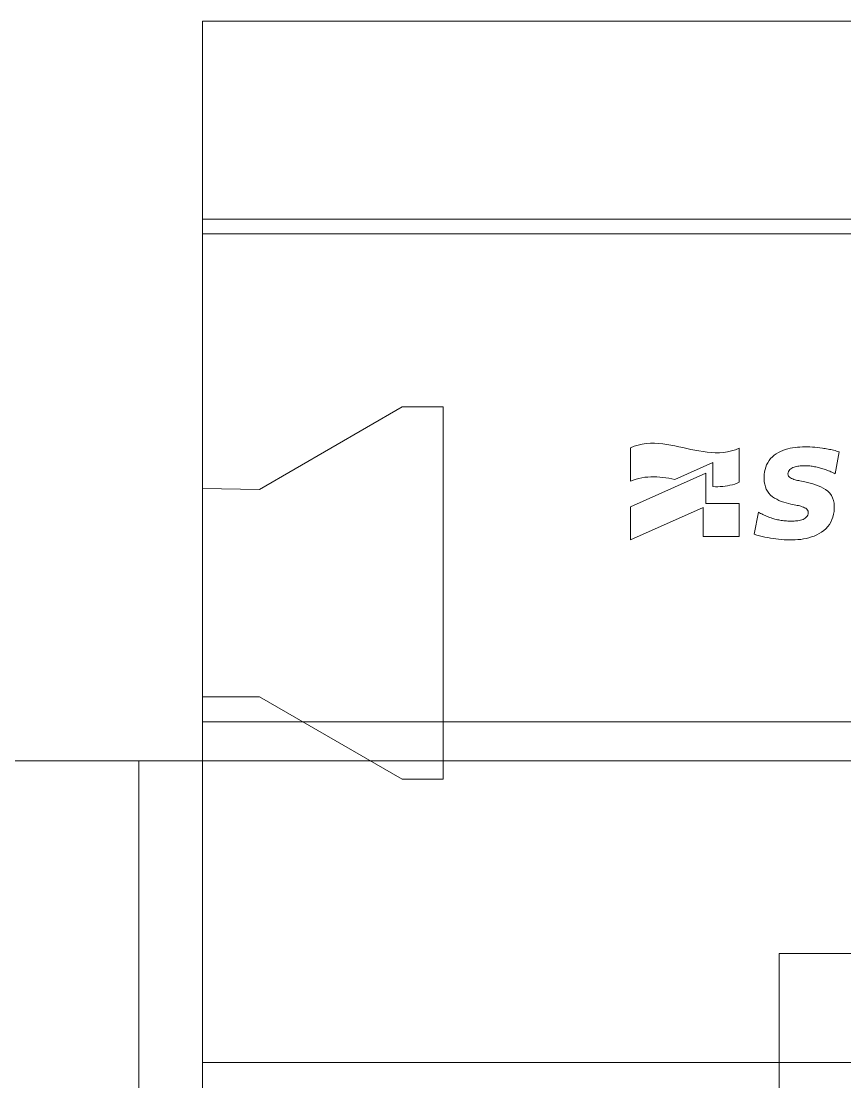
# Model space of a CAD drawing. Header units: millimetres. Extents: x 37984 to 70752, y 14140 to 37584.
# Drawn here: x 39581.53 to 39589.23, y 28303.4 to 28313.32 of the extents above; entities that cross this region are included whole.
import ezdxf

# ---------------------------------------------------------------- set-up
doc = ezdxf.new("R2010")
doc.units = ezdxf.units.MM
doc.set_wipeout_variables(frame=1)
doc.layers.add('000-PI-Oprema', color=30, linetype='Continuous', lineweight=5)

# ---------------------------------------------------------------- blocks, each defined once
blk = doc.blocks.new('TE-18-2 - 48290501')
blk.add_wipeout([(46994.7514, 28609.6596), (47001.6641, 28609.6596), (47001.6641, 28635.0266), (47015.6641, 28635.0266), (47015.6641, 28609.6596), (47022.5767, 28609.6596), (47022.5767, 28595.4553), (47015.6641, 28595.4553), (47015.6641, 28592.1627), (47001.6641, 28592.1627), (47001.6641, 28595.4553), (46994.7514, 28595.4553)]).dxf.layer = '000-PI-Oprema'
at = {"layer": '000-PI-Oprema'}
for p, q in [((47003.4641, 28610.9856), (47003.4641, 28600.8453)), ((46994.7514, 28609.6596), (46994.7514, 28595.4553)), ((46996.6006, 28595.4553), (46996.6006, 28609.6596)), ((46996.7385, 28595.4553), (46996.7385, 28609.6596)), ((47001.3004, 28595.4553), (47001.3004, 28609.6596)), ((47001.6641, 28609.6596), (47001.6641, 28595.4553)), ((47004.4853, 28595.4553), (47004.4853, 28609.6596)), ((46998.772, 28601.3938), (46998.7757, 28601.4068)), ((46998.7757, 28601.4068), (46998.7757, 28601.4068)), ((46998.7757, 28601.4068), (46998.7757, 28601.4068)), ((46998.7757, 28601.4068), (46998.7757, 28601.4068)), ((46998.7757, 28601.4068), (46998.7757, 28601.4068)), ((46998.7757, 28601.4068), (46998.7757, 28601.4068)), ((46998.7757, 28601.4068), (46998.7757, 28601.4068)), ((46998.7757, 28601.4068), (46998.7757, 28601.4068)), ((46998.9813, 28601.3694), (46998.7757, 28601.4068)), ((46998.7505, 28601.3017), (46998.7531, 28601.3148)), ((46998.7531, 28601.3148), (46998.7558, 28601.328)), ((46998.7558, 28601.328), (46998.7588, 28601.3412)), ((46998.7558, 28601.328), (46998.7558, 28601.328)), ((46998.7558, 28601.328), (46998.7558, 28601.328)), ((46998.7558, 28601.328), (46998.7558, 28601.328)), ((46998.7558, 28601.328), (46998.7558, 28601.328)), ((46998.7558, 28601.328), (46998.7558, 28601.328)), ((46998.7558, 28601.328), (46998.7558, 28601.328)), ((46998.7588, 28601.3412), (46998.7619, 28601.3544)), ((46998.7619, 28601.3544), (46998.7651, 28601.3676)), ((46998.7651, 28601.3676), (46998.7685, 28601.3807)), ((46998.7685, 28601.3807), (46998.772, 28601.3938)), ((46998.9491, 28601.2965), (46998.9533, 28601.3071)), ((46998.9533, 28601.3071), (46998.9576, 28601.3176)), ((46998.9576, 28601.3176), (46998.962, 28601.3281)), ((46998.962, 28601.3281), (46998.9666, 28601.3386)), ((46998.9666, 28601.3386), (46998.9714, 28601.3489)), ((46998.9714, 28601.3489), (46998.9763, 28601.3592)), ((46998.9763, 28601.3592), (46998.9813, 28601.3694)), ((46998.9813, 28601.3694), (46998.9813, 28601.3694)), ((46998.9813, 28601.3694), (46998.9813, 28601.3694)), ((46998.9813, 28601.3694), (46998.9813, 28601.3694)), ((46998.9813, 28601.3694), (46998.9813, 28601.3694)), ((46998.9813, 28601.3694), (46998.9813, 28601.3694)), ((46998.9813, 28601.3694), (46998.9813, 28601.3694)), ((46998.9813, 28601.3694), (46998.9813, 28601.3694)), ((46999.1635, 28601.3176), (46999.1449, 28601.2994)), ((46999.1845, 28601.3327), (46999.1635, 28601.3176)), ((46999.2076, 28601.3445), (46999.1845, 28601.3327)), ((46999.2321, 28601.3529), (46999.2076, 28601.3445)), ((46999.2574, 28601.3579), (46999.2321, 28601.3529)), ((46999.2832, 28601.3601), (46999.2574, 28601.3579)), ((46999.309, 28601.36), (46999.2832, 28601.3601)), ((46999.3347, 28601.358), (46999.309, 28601.36)), ((46999.3603, 28601.3538), (46999.3347, 28601.358)), ((46999.3853, 28601.3475), (46999.3603, 28601.3538)), ((46999.4096, 28601.3388), (46999.3853, 28601.3475)), ((46999.4328, 28601.3277), (46999.4096, 28601.3388)), ((46999.4549, 28601.3142), (46999.4328, 28601.3277)), ((46999.4755, 28601.2986), (46999.4549, 28601.3142)), ((46998.7357, 28601.2025), (46998.7384, 28601.2256)), ((46998.7384, 28601.2256), (46998.7416, 28601.2487)), ((46998.7416, 28601.2487), (46998.7435, 28601.262)), ((46998.7416, 28601.2487), (46998.7416, 28601.2487)), ((46998.7416, 28601.2487), (46998.7416, 28601.2487)), ((46998.7416, 28601.2487), (46998.7416, 28601.2487)), ((46998.7416, 28601.2487), (46998.7416, 28601.2487)), ((46998.7416, 28601.2487), (46998.7416, 28601.2487)), ((46998.7416, 28601.2487), (46998.7416, 28601.2487)), ((46998.7416, 28601.2487), (46998.7416, 28601.2487)), ((46998.7435, 28601.262), (46998.7457, 28601.2752)), ((46998.7457, 28601.2752), (46998.748, 28601.2885)), ((46998.748, 28601.2885), (46998.7505, 28601.3017)), ((46998.9194, 28601.1988), (46998.922, 28601.2099)), ((46998.922, 28601.2099), (46998.9248, 28601.2209)), ((46998.9248, 28601.2209), (46998.9278, 28601.2319)), ((46998.9278, 28601.2319), (46998.9309, 28601.2428)), ((46998.9309, 28601.2428), (46998.9342, 28601.2537)), ((46998.9342, 28601.2537), (46998.9377, 28601.2645)), ((46998.9377, 28601.2645), (46998.9414, 28601.2752)), ((46998.9414, 28601.2752), (46998.9452, 28601.2858)), ((46998.9452, 28601.2858), (46998.9491, 28601.2965)), ((46999.0935, 28601.2096), (46999.0844, 28601.1852)), ((46999.1038, 28601.2336), (46999.0935, 28601.2096)), ((46999.1155, 28601.2568), (46999.1038, 28601.2336)), ((46999.1291, 28601.2789), (46999.1155, 28601.2568)), ((46999.1449, 28601.2994), (46999.1291, 28601.2789)), ((46999.4943, 28601.281), (46999.4755, 28601.2986)), ((46999.5115, 28601.2616), (46999.4943, 28601.281)), ((46999.527, 28601.2407), (46999.5115, 28601.2616)), ((46999.5408, 28601.2188), (46999.527, 28601.2407)), ((46999.5527, 28601.1959), (46999.5408, 28601.2188)), ((46998.7298, 28601.0862), (46998.7299, 28601.1095)), ((46998.7299, 28601.1095), (46998.7306, 28601.1328)), ((46998.7306, 28601.1328), (46998.7318, 28601.1561)), ((46998.7318, 28601.1561), (46998.7335, 28601.1793)), ((46998.7335, 28601.1793), (46998.7357, 28601.2025)), ((46998.9061, 28601.0977), (46998.9067, 28601.1091)), ((46998.9067, 28601.1091), (46998.9074, 28601.1204)), ((46998.9074, 28601.1204), (46998.9084, 28601.1317)), ((46998.9084, 28601.1317), (46998.9097, 28601.1429)), ((46998.9097, 28601.1429), (46998.9112, 28601.1542)), ((46998.9112, 28601.1542), (46998.9129, 28601.1654)), ((46998.9129, 28601.1654), (46998.9149, 28601.1766)), ((46998.9149, 28601.1766), (46998.9171, 28601.1877)), ((46998.9171, 28601.1877), (46998.9194, 28601.1988)), ((46999.0626, 28601.1102), (46999.0567, 28601.0848)), ((46999.0691, 28601.1354), (46999.0626, 28601.1102)), ((46999.0763, 28601.1605), (46999.0691, 28601.1354)), ((46999.0844, 28601.1852), (46999.0763, 28601.1605)), ((46999.3115, 28601.103), (46999.321, 28601.1104)), ((46999.321, 28601.1104), (46999.3322, 28601.115)), ((46999.3322, 28601.115), (46999.3443, 28601.1167)), ((46999.3443, 28601.1167), (46999.3564, 28601.1157)), ((46999.3564, 28601.1157), (46999.368, 28601.1124)), ((46999.368, 28601.1124), (46999.3787, 28601.1067)), ((46999.5631, 28601.1723), (46999.5527, 28601.1959)), ((46999.5719, 28601.1479), (46999.5631, 28601.1723)), ((46999.5793, 28601.123), (46999.5719, 28601.1479)), ((46999.5854, 28601.0979), (46999.5793, 28601.123)), ((46998.7303, 28601.0629), (46998.7298, 28601.0862)), ((46998.7314, 28601.0397), (46998.7303, 28601.0629)), ((46998.7332, 28601.0165), (46998.7314, 28601.0397)), ((46998.7357, 28600.9933), (46998.7332, 28601.0165)), ((46998.9058, 28601.0863), (46998.9061, 28601.0977)), ((46998.9058, 28601.0749), (46998.9058, 28601.0863)), ((46998.9061, 28601.0634), (46998.9058, 28601.0749)), ((46998.9066, 28601.052), (46998.9061, 28601.0634)), ((46998.9076, 28601.0406), (46998.9066, 28601.052)), ((46998.909, 28601.0293), (46998.9076, 28601.0406)), ((46998.9108, 28601.0181), (46998.909, 28601.0293)), ((46998.913, 28601.0069), (46998.9108, 28601.0181)), ((46999.0427, 28601.0164), (46999.0399, 28601.0052)), ((46999.0453, 28601.0276), (46999.0427, 28601.0164)), ((46999.0478, 28601.0389), (46999.0453, 28601.0276)), ((46999.0567, 28601.0848), (46999.0478, 28601.0389)), ((46999.0478, 28601.0389), (46999.0478, 28601.0389)), ((46999.0478, 28601.0389), (46999.0478, 28601.0389)), ((46999.0478, 28601.0389), (46999.0478, 28601.0389)), ((46999.0478, 28601.0389), (46999.0478, 28601.0389)), ((46999.0478, 28601.0389), (46999.0478, 28601.0389)), ((46999.0478, 28601.0389), (46999.0478, 28601.0389)), ((46999.0478, 28601.0389), (46999.0478, 28601.0389)), ((46999.0567, 28601.0848), (46999.0567, 28601.0848)), ((46999.0567, 28601.0848), (46999.0567, 28601.0848)), ((46999.0567, 28601.0848), (46999.0567, 28601.0848)), ((46999.0567, 28601.0848), (46999.0567, 28601.0848)), ((46999.0567, 28601.0848), (46999.0567, 28601.0848)), ((46999.0567, 28601.0848), (46999.0567, 28601.0848)), ((46999.0567, 28601.0848), (46999.0567, 28601.0848)), ((46999.2736, 28601.0011), (46999.2763, 28601.013)), ((46999.2763, 28601.013), (46999.279, 28601.0249)), ((46999.279, 28601.0249), (46999.282, 28601.0368)), ((46999.282, 28601.0368), (46999.2853, 28601.0485)), ((46999.2853, 28601.0485), (46999.289, 28601.0601)), ((46999.289, 28601.0601), (46999.2931, 28601.0716)), ((46999.2931, 28601.0716), (46999.298, 28601.0829)), ((46999.298, 28601.0829), (46999.3039, 28601.0935)), ((46999.3039, 28601.0935), (46999.3115, 28601.103)), ((46999.3787, 28601.1067), (46999.3881, 28601.0989)), ((46999.3881, 28601.0989), (46999.3959, 28601.0896)), ((46999.3959, 28601.0896), (46999.4023, 28601.0792)), ((46999.4023, 28601.0792), (46999.4075, 28601.0681)), ((46999.4075, 28601.0681), (46999.4116, 28601.0567)), ((46999.4116, 28601.0567), (46999.415, 28601.045)), ((46999.415, 28601.045), (46999.4176, 28601.0332)), ((46999.4176, 28601.0332), (46999.4197, 28601.0211)), ((46999.4197, 28601.0211), (46999.4212, 28601.0091)), ((46999.4212, 28601.0091), (46999.4223, 28600.9971)), ((46999.5903, 28601.0725), (46999.5854, 28601.0979)), ((46999.594, 28601.0468), (46999.5903, 28601.0725)), ((46999.5967, 28601.0209), (46999.594, 28601.0468)), ((46999.5985, 28600.995), (46999.5967, 28601.0209)), ((46998.7391, 28600.9703), (46998.7357, 28600.9933)), ((46998.7434, 28600.9473), (46998.7391, 28600.9703)), ((46998.7488, 28600.9247), (46998.7434, 28600.9473)), ((46998.7553, 28600.9024), (46998.7488, 28600.9247)), ((46998.9158, 28600.9959), (46998.913, 28601.0069)), ((46998.9193, 28600.9849), (46998.9158, 28600.9959)), ((46998.9235, 28600.9742), (46998.9193, 28600.9849)), ((46998.9286, 28600.9639), (46998.9235, 28600.9742)), ((46998.9348, 28600.9543), (46998.9286, 28600.9639)), ((46998.9422, 28600.9455), (46998.9348, 28600.9543)), ((46998.9509, 28600.938), (46998.9422, 28600.9455)), ((46998.9609, 28600.9324), (46998.9509, 28600.938)), ((46998.9718, 28600.9289), (46998.9609, 28600.9324)), ((46998.9832, 28600.9276), (46998.9718, 28600.9289)), ((46998.9946, 28600.9291), (46998.9832, 28600.9276)), ((46999.005, 28600.9338), (46998.9946, 28600.9291)), ((46999.0135, 28600.9415), (46999.005, 28600.9338)), ((46999.0202, 28600.951), (46999.0135, 28600.9415)), ((46999.0254, 28600.9613), (46999.0202, 28600.951)), ((46999.0296, 28600.9721), (46999.0254, 28600.9613)), ((46999.0334, 28600.983), (46999.0296, 28600.9721)), ((46999.0368, 28600.994), (46999.0334, 28600.983)), ((46999.0399, 28601.0052), (46999.0368, 28600.994)), ((46999.2534, 28600.9097), (46999.2466, 28600.8873)), ((46999.2594, 28600.9324), (46999.2534, 28600.9097)), ((46999.2647, 28600.9552), (46999.2594, 28600.9324)), ((46999.2647, 28600.9552), (46999.2736, 28601.0011)), ((46999.2647, 28600.9552), (46999.2647, 28600.9552)), ((46999.2647, 28600.9552), (46999.2647, 28600.9552)), ((46999.2647, 28600.9552), (46999.2647, 28600.9552)), ((46999.2647, 28600.9552), (46999.2647, 28600.9552)), ((46999.2647, 28600.9552), (46999.2647, 28600.9552)), ((46999.2647, 28600.9552), (46999.2647, 28600.9552)), ((46999.2647, 28600.9552), (46999.2647, 28600.9552)), ((46999.2736, 28601.0011), (46999.2736, 28601.0011)), ((46999.2736, 28601.0011), (46999.2736, 28601.0011)), ((46999.2736, 28601.0011), (46999.2736, 28601.0011)), ((46999.2736, 28601.0011), (46999.2736, 28601.0011)), ((46999.2736, 28601.0011), (46999.2736, 28601.0011)), ((46999.2736, 28601.0011), (46999.2736, 28601.0011)), ((46999.2736, 28601.0011), (46999.2736, 28601.0011)), ((46999.4225, 28600.9126), (46999.4215, 28600.9005)), ((46999.4223, 28600.9971), (46999.4232, 28600.9851)), ((46999.4233, 28600.9247), (46999.4225, 28600.9126)), ((46999.4232, 28600.9851), (46999.4238, 28600.973)), ((46999.4238, 28600.9368), (46999.4233, 28600.9247)), ((46999.4238, 28600.973), (46999.424, 28600.9609)), ((46999.4241, 28600.9489), (46999.4238, 28600.9368)), ((46999.424, 28600.9609), (46999.4241, 28600.9489)), ((46999.5978, 28600.8915), (46999.599, 28600.9173)), ((46999.5994, 28600.969), (46999.5985, 28600.995)), ((46999.599, 28600.9173), (46999.5996, 28600.943)), ((46999.5996, 28600.943), (46999.5994, 28600.969)), ((46998.763, 28600.8806), (46998.7553, 28600.9024)), ((46998.7721, 28600.8591), (46998.763, 28600.8806)), ((46998.7827, 28600.8383), (46998.7721, 28600.8591)), ((46998.7948, 28600.8184), (46998.7827, 28600.8383)), ((46998.8083, 28600.7995), (46998.7948, 28600.8184)), ((46999.22, 28600.8224), (46999.2086, 28600.802)), ((46999.2301, 28600.8435), (46999.22, 28600.8224)), ((46999.2389, 28600.8652), (46999.2301, 28600.8435)), ((46999.2466, 28600.8873), (46999.2389, 28600.8652)), ((46999.4075, 28600.8172), (46999.4046, 28600.8055)), ((46999.4102, 28600.8289), (46999.4075, 28600.8172)), ((46999.4126, 28600.8407), (46999.4102, 28600.8289)), ((46999.4149, 28600.8526), (46999.4126, 28600.8407)), ((46999.4169, 28600.8645), (46999.4149, 28600.8526)), ((46999.4186, 28600.8765), (46999.4169, 28600.8645)), ((46999.4202, 28600.8885), (46999.4186, 28600.8765)), ((46999.4215, 28600.9005), (46999.4202, 28600.8885)), ((46999.5869, 28600.7888), (46999.5905, 28600.8144)), ((46999.5905, 28600.8144), (46999.5936, 28600.8401)), ((46999.5936, 28600.8401), (46999.596, 28600.8658)), ((46999.596, 28600.8658), (46999.5978, 28600.8915)), ((47003.4641, 28600.8453), (47005.2891, 28600.8453)), ((47003.4641, 28600.8453), (47003.4641, 28600.8453)), ((46998.8234, 28600.7819), (46998.8083, 28600.7995)), ((46998.84, 28600.7657), (46998.8234, 28600.7819)), ((46998.8581, 28600.7512), (46998.84, 28600.7657)), ((46998.8775, 28600.7385), (46998.8581, 28600.7512)), ((46998.898, 28600.7281), (46998.8775, 28600.7385)), ((46998.9195, 28600.7196), (46998.898, 28600.7281)), ((46998.9417, 28600.7131), (46998.9195, 28600.7196)), ((46998.9644, 28600.7084), (46998.9417, 28600.7131)), ((46999.102, 28600.7162), (46999.0795, 28600.7102)), ((46999.1237, 28600.7247), (46999.102, 28600.7162)), ((46999.1443, 28600.7356), (46999.1237, 28600.7247)), ((46999.1632, 28600.7491), (46999.1443, 28600.7356)), ((46999.1804, 28600.7649), (46999.1632, 28600.7491)), ((46999.1954, 28600.7827), (46999.1804, 28600.7649)), ((46999.2086, 28600.802), (46999.1954, 28600.7827)), ((46999.3726, 28600.7145), (46999.3676, 28600.7035)), ((46999.3775, 28600.7256), (46999.3726, 28600.7145)), ((46999.3821, 28600.7367), (46999.3775, 28600.7256)), ((46999.3864, 28600.748), (46999.3821, 28600.7367)), ((46999.3905, 28600.7594), (46999.3864, 28600.748)), ((46999.3944, 28600.7708), (46999.3905, 28600.7594)), ((46999.3981, 28600.7823), (46999.3944, 28600.7708)), ((46999.4015, 28600.7939), (46999.3981, 28600.7823)), ((46999.4046, 28600.8055), (46999.4015, 28600.7939)), ((46999.5669, 28600.6873), (46999.5727, 28600.7125)), ((46999.5727, 28600.7125), (46999.5779, 28600.7378)), ((46999.5779, 28600.7378), (46999.5827, 28600.7633)), ((46999.5827, 28600.7633), (46999.5869, 28600.7888)), ((46998.9872, 28600.7055), (46998.9644, 28600.7084)), ((46999.0104, 28600.7042), (46998.9872, 28600.7055)), ((46999.0336, 28600.7044), (46999.0104, 28600.7042)), ((46999.0567, 28600.7064), (46999.0336, 28600.7044)), ((46999.0795, 28600.7102), (46999.0567, 28600.7064)), ((46999.345, 28600.661), (46999.3388, 28600.6507)), ((46999.3388, 28600.6507), (46999.5466, 28600.6127)), ((46999.3388, 28600.6507), (46999.3388, 28600.6507)), ((46999.3388, 28600.6507), (46999.3388, 28600.6507)), ((46999.3388, 28600.6507), (46999.3388, 28600.6507)), ((46999.3388, 28600.6507), (46999.3388, 28600.6507)), ((46999.3388, 28600.6507), (46999.3388, 28600.6507)), ((46999.3388, 28600.6507), (46999.3388, 28600.6507)), ((46999.3388, 28600.6507), (46999.3388, 28600.6507)), ((46999.351, 28600.6714), (46999.345, 28600.661)), ((46999.3567, 28600.682), (46999.351, 28600.6714)), ((46999.3623, 28600.6927), (46999.3567, 28600.682)), ((46999.3676, 28600.7035), (46999.3623, 28600.6927)), ((46999.5466, 28600.6127), (46999.5538, 28600.6374)), ((46999.5466, 28600.6127), (46999.5466, 28600.6127)), ((46999.5466, 28600.6127), (46999.5466, 28600.6127)), ((46999.5466, 28600.6127), (46999.5466, 28600.6127)), ((46999.5466, 28600.6127), (46999.5466, 28600.6127)), ((46999.5466, 28600.6127), (46999.5466, 28600.6127)), ((46999.5466, 28600.6127), (46999.5466, 28600.6127)), ((46999.5466, 28600.6127), (46999.5466, 28600.6127)), ((46999.5538, 28600.6374), (46999.5606, 28600.6623)), ((46999.5606, 28600.6623), (46999.5669, 28600.6873)), ((46998.7418, 28600.4723), (46998.7562, 28600.4369)), ((46999.0609, 28600.4723), (46998.7418, 28600.4723)), ((46998.7418, 28600.4723), (46998.7418, 28600.4723)), ((46998.7418, 28600.4723), (46998.7418, 28600.4723)), ((46998.7418, 28600.4723), (46998.7418, 28600.4723)), ((46998.7418, 28600.4723), (46998.7418, 28600.4723)), ((46998.7418, 28600.4723), (46998.7418, 28600.4723)), ((46998.7418, 28600.4723), (46998.7418, 28600.4723)), ((46998.7418, 28600.4723), (46998.7418, 28600.4723)), ((46998.7562, 28600.4369), (46998.7676, 28600.4003)), ((46999.0695, 28600.4512), (46999.0609, 28600.4723)), ((46999.0609, 28600.4723), (46999.0609, 28600.4723)), ((46999.0609, 28600.4723), (46999.0609, 28600.4723)), ((46999.0609, 28600.4723), (46999.0609, 28600.4723)), ((46999.0609, 28600.4723), (46999.0609, 28600.4723)), ((46999.0609, 28600.4723), (46999.0609, 28600.4723)), ((46999.0609, 28600.4723), (46999.0609, 28600.4723)), ((46999.0609, 28600.4723), (46999.0609, 28600.4723)), ((46999.0771, 28600.4296), (46999.0695, 28600.4512)), ((46999.0836, 28600.4077), (46999.0771, 28600.4296)), ((46999.2591, 28600.1594), (46999.2591, 28600.4723)), ((46999.2591, 28600.4723), (46999.5675, 28600.4723)), ((46999.2591, 28600.4723), (46999.2591, 28600.4723)), ((46999.2591, 28600.4723), (46999.2591, 28600.4723)), ((46999.2591, 28600.4723), (46999.2591, 28600.4723)), ((46999.2591, 28600.4723), (46999.2591, 28600.4723)), ((46999.2591, 28600.4723), (46999.2591, 28600.4723)), ((46999.2591, 28600.4723), (46999.2591, 28600.4723)), ((46999.2591, 28600.4723), (46999.2591, 28600.4723)), ((46999.5675, 28600.1343), (46999.5675, 28600.4723)), ((46999.5675, 28600.4723), (46999.5675, 28600.4723)), ((46999.5675, 28600.4723), (46999.5675, 28600.4723)), ((46999.5675, 28600.4723), (46999.5675, 28600.4723)), ((46999.5675, 28600.4723), (46999.5675, 28600.4723)), ((46999.5675, 28600.4723), (46999.5675, 28600.4723)), ((46999.5675, 28600.4723), (46999.5675, 28600.4723)), ((46999.5675, 28600.4723), (46999.5675, 28600.4723)), ((46998.7676, 28600.4003), (46998.776, 28600.3628)), ((46998.776, 28600.3628), (46998.7815, 28600.3248)), ((46998.7815, 28600.3248), (46998.7842, 28600.2867)), ((46999.089, 28600.3855), (46999.0836, 28600.4077)), ((46999.0935, 28600.3631), (46999.089, 28600.3855)), ((46999.097, 28600.3405), (46999.0935, 28600.3631)), ((46999.0995, 28600.3177), (46999.097, 28600.3405)), ((46999.1012, 28600.2948), (46999.0995, 28600.3177)), ((46998.7845, 28600.2484), (46998.7826, 28600.2102)), ((46998.7842, 28600.2867), (46998.7845, 28600.2484)), ((46999.1011, 28600.226), (46998.8751, 28600.226)), ((46999.0334, 28599.8695), (46998.8751, 28600.226)), ((46998.8751, 28600.226), (46998.8751, 28600.226)), ((46998.8751, 28600.226), (46998.8751, 28600.226)), ((46998.8751, 28600.226), (46998.8751, 28600.226)), ((46998.8751, 28600.226), (46998.8751, 28600.226)), ((46998.8751, 28600.226), (46998.8751, 28600.226)), ((46998.8751, 28600.226), (46998.8751, 28600.226)), ((46998.8751, 28600.226), (46998.8751, 28600.226)), ((46999.1011, 28600.226), (46999.1019, 28600.2489)), ((46999.1011, 28600.226), (46999.1011, 28600.226)), ((46999.1011, 28600.226), (46999.1011, 28600.226)), ((46999.1011, 28600.226), (46999.1011, 28600.226)), ((46999.1011, 28600.226), (46999.1011, 28600.226)), ((46999.1011, 28600.226), (46999.1011, 28600.226)), ((46999.1011, 28600.226), (46999.1011, 28600.226)), ((46999.1011, 28600.226), (46999.1011, 28600.226)), ((46999.102, 28600.2718), (46999.1012, 28600.2948)), ((46999.1019, 28600.2489), (46999.102, 28600.2718)), ((46998.7739, 28600.1339), (46998.7677, 28600.0959)), ((46998.779, 28600.172), (46998.7739, 28600.1339)), ((46998.7826, 28600.2102), (46998.779, 28600.172)), ((46998.9759, 28600.1594), (46999.2887, 28599.4553)), ((46999.2591, 28600.1594), (46998.9759, 28600.1594)), ((46998.9759, 28600.1594), (46998.9759, 28600.1594)), ((46998.9759, 28600.1594), (46998.9759, 28600.1594)), ((46998.9759, 28600.1594), (46998.9759, 28600.1594)), ((46998.9759, 28600.1594), (46998.9759, 28600.1594)), ((46998.9759, 28600.1594), (46998.9759, 28600.1594)), ((46998.9759, 28600.1594), (46998.9759, 28600.1594)), ((46998.9759, 28600.1594), (46998.9759, 28600.1594)), ((46999.2591, 28600.1594), (46999.2591, 28600.1594)), ((46999.2591, 28600.1594), (46999.2591, 28600.1594)), ((46999.2591, 28600.1594), (46999.2591, 28600.1594)), ((46999.2591, 28600.1594), (46999.2591, 28600.1594)), ((46999.2591, 28600.1594), (46999.2591, 28600.1594)), ((46999.2591, 28600.1594), (46999.2591, 28600.1594)), ((46999.2591, 28600.1594), (46999.2591, 28600.1594)), ((46999.5675, 28600.1343), (46999.2979, 28600.1343)), ((46999.2979, 28600.1343), (46999.5996, 28599.4553)), ((46999.2979, 28600.1343), (46999.2979, 28600.1343)), ((46999.2979, 28600.1343), (46999.2979, 28600.1343)), ((46999.2979, 28600.1343), (46999.2979, 28600.1343)), ((46999.2979, 28600.1343), (46999.2979, 28600.1343)), ((46999.2979, 28600.1343), (46999.2979, 28600.1343)), ((46999.2979, 28600.1343), (46999.2979, 28600.1343)), ((46999.2979, 28600.1343), (46999.2979, 28600.1343)), ((46999.5675, 28600.1343), (46999.5675, 28600.1343)), ((46999.5675, 28600.1343), (46999.5675, 28600.1343)), ((46999.5675, 28600.1343), (46999.5675, 28600.1343)), ((46999.5675, 28600.1343), (46999.5675, 28600.1343)), ((46999.5675, 28600.1343), (46999.5675, 28600.1343)), ((46999.5675, 28600.1343), (46999.5675, 28600.1343)), ((46999.5675, 28600.1343), (46999.5675, 28600.1343)), ((46998.7528, 28600.0207), (46998.7447, 28599.9831)), ((46998.7606, 28600.0582), (46998.7528, 28600.0207)), ((46998.7677, 28600.0959), (46998.7606, 28600.0582)), ((46998.7364, 28599.9455), (46998.7283, 28599.9079)), ((46998.7447, 28599.9831), (46998.7364, 28599.9455)), ((46998.7133, 28599.8325), (46998.7071, 28599.7946)), ((46998.7205, 28599.8703), (46998.7133, 28599.8325)), ((46998.7283, 28599.9079), (46998.7205, 28599.8703)), ((46999.0279, 28599.8419), (46999.023, 28599.8141)), ((46999.0334, 28599.8695), (46999.0279, 28599.8419)), ((46999.0334, 28599.8695), (46999.0334, 28599.8695)), ((46999.0334, 28599.8695), (46999.0334, 28599.8695)), ((46999.0334, 28599.8695), (46999.0334, 28599.8695)), ((46999.0334, 28599.8695), (46999.0334, 28599.8695)), ((46999.0334, 28599.8695), (46999.0334, 28599.8695)), ((46999.0334, 28599.8695), (46999.0334, 28599.8695)), ((46999.0334, 28599.8695), (46999.0334, 28599.8695)), ((46998.702, 28599.7566), (46998.6984, 28599.7184)), ((46998.7071, 28599.7946), (46998.702, 28599.7566)), ((46999.0124, 28599.7304), (46999.0105, 28599.7023)), ((46999.0151, 28599.7584), (46999.0124, 28599.7304)), ((46999.0187, 28599.7863), (46999.0151, 28599.7584)), ((46999.023, 28599.8141), (46999.0187, 28599.7863)), ((46998.6984, 28599.7184), (46998.6964, 28599.68)), ((46998.6964, 28599.68), (46998.6966, 28599.6416)), ((46998.6966, 28599.6416), (46998.6991, 28599.6033)), ((46999.0105, 28599.7023), (46999.0097, 28599.6741)), ((46999.0097, 28599.6741), (46999.01, 28599.6461)), ((46999.01, 28599.6461), (46999.0115, 28599.6181)), ((46998.6991, 28599.6033), (46998.7044, 28599.5654)), ((46998.7044, 28599.5654), (46998.7127, 28599.5278)), ((46998.7127, 28599.5278), (46998.724, 28599.491)), ((46999.0115, 28599.6181), (46999.0143, 28599.5902)), ((46999.0143, 28599.5902), (46999.0185, 28599.5625)), ((46999.0185, 28599.5625), (46999.0242, 28599.535)), ((46999.0242, 28599.535), (46999.0314, 28599.508)), ((46998.724, 28599.491), (46998.7385, 28599.4553)), ((46999.0509, 28599.4553), (46998.7385, 28599.4553)), ((46998.7385, 28599.4553), (46998.7385, 28599.4553)), ((46998.7385, 28599.4553), (46998.7385, 28599.4553)), ((46998.7385, 28599.4553), (46998.7385, 28599.4553)), ((46998.7385, 28599.4553), (46998.7385, 28599.4553)), ((46998.7385, 28599.4553), (46998.7385, 28599.4553)), ((46998.7385, 28599.4553), (46998.7385, 28599.4553)), ((46998.7385, 28599.4553), (46998.7385, 28599.4553)), ((46999.0314, 28599.508), (46999.0402, 28599.4815)), ((46999.0402, 28599.4815), (46999.0509, 28599.4553)), ((46999.0509, 28599.4553), (46999.0509, 28599.4553)), ((46999.0509, 28599.4553), (46999.0509, 28599.4553)), ((46999.0509, 28599.4553), (46999.0509, 28599.4553)), ((46999.0509, 28599.4553), (46999.0509, 28599.4553)), ((46999.0509, 28599.4553), (46999.0509, 28599.4553)), ((46999.0509, 28599.4553), (46999.0509, 28599.4553)), ((46999.0509, 28599.4553), (46999.0509, 28599.4553)), ((46999.5996, 28599.4553), (46999.2887, 28599.4553)), ((46999.2887, 28599.4553), (46999.2887, 28599.4553)), ((46999.2887, 28599.4553), (46999.2887, 28599.4553)), ((46999.2887, 28599.4553), (46999.2887, 28599.4553)), ((46999.2887, 28599.4553), (46999.2887, 28599.4553)), ((46999.2887, 28599.4553), (46999.2887, 28599.4553)), ((46999.2887, 28599.4553), (46999.2887, 28599.4553)), ((46999.2887, 28599.4553), (46999.2887, 28599.4553)), ((46999.5996, 28599.4553), (46999.5996, 28599.4553)), ((46999.5996, 28599.4553), (46999.5996, 28599.4553)), ((46999.5996, 28599.4553), (46999.5996, 28599.4553)), ((46999.5996, 28599.4553), (46999.5996, 28599.4553)), ((46999.5996, 28599.4553), (46999.5996, 28599.4553)), ((46999.5996, 28599.4553), (46999.5996, 28599.4553)), ((46999.5996, 28599.4553), (46999.5996, 28599.4553)), ((46998.3569, 28597.7048), (46998.3569, 28597.3225)), ((47001.8354, 28597.7048), (46998.3569, 28597.7048)), ((46998.3569, 28597.7048), (46998.3569, 28597.7048)), ((47001.8354, 28597.3225), (47001.8354, 28597.7048)), ((47001.8354, 28597.7048), (47001.8354, 28597.7048)), ((46998.3569, 28597.3225), (46999.1271, 28595.9885)), ((46998.3569, 28597.3225), (46998.3569, 28597.3225)), ((47001.0653, 28595.9885), (47001.8354, 28597.3225)), ((47001.8354, 28597.3225), (47001.8354, 28597.3225)), ((46999.1271, 28595.9885), (46999.1178, 28595.4553)), ((46999.1271, 28595.9885), (46999.1271, 28595.9885)), ((47001.0653, 28595.9123), (47001.0653, 28595.9885)), ((47001.0653, 28595.9885), (47001.0653, 28595.9885)), ((47001.0653, 28595.8362), (47001.0653, 28595.9123)), ((47001.0653, 28595.76), (47001.0653, 28595.8362)), ((47001.0653, 28595.6838), (47001.0653, 28595.76)), ((47001.0653, 28595.6077), (47001.0653, 28595.6838)), ((47001.0653, 28595.5315), (47001.0653, 28595.6077)), ((47001.0652, 28595.4553), (47001.0653, 28595.5315)), ((46994.7514, 28595.4553), (46996.6006, 28595.4553)), ((46994.7514, 28595.4553), (46994.7514, 28595.4553)), ((46996.6006, 28595.4553), (46996.7385, 28595.4553)), ((46996.7385, 28595.4553), (46999.1178, 28595.4553)), ((46999.1178, 28595.4553), (47001.0652, 28595.4553)), ((46999.1178, 28595.4553), (46999.1178, 28595.4553)), ((47001.0652, 28595.4553), (47016.2628, 28595.4553)), ((47001.0652, 28595.4553), (47001.0652, 28595.4553)), ((47001.3004, 28595.4553), (47001.3004, 28595.4553)), ((47001.6641, 28595.4553), (47001.6641, 28592.1627)), ((47001.6641, 28594.8627), (47001.6641, 28594.8627)), ((47001.6641, 28594.8627), (47015.6641, 28594.8627))]:
    blk.add_line(p, q, dxfattribs=at)

msp = doc.modelspace()

# ---------------------------------------------------------------- block references
at = {"layer": '000-PI-Oprema', "rotation": 270}
msp.add_blockref('TE-18-2 - 48290501', (10987.7713, 75308.0677), dxfattribs=at)

doc.saveas('drawing.dxf')
